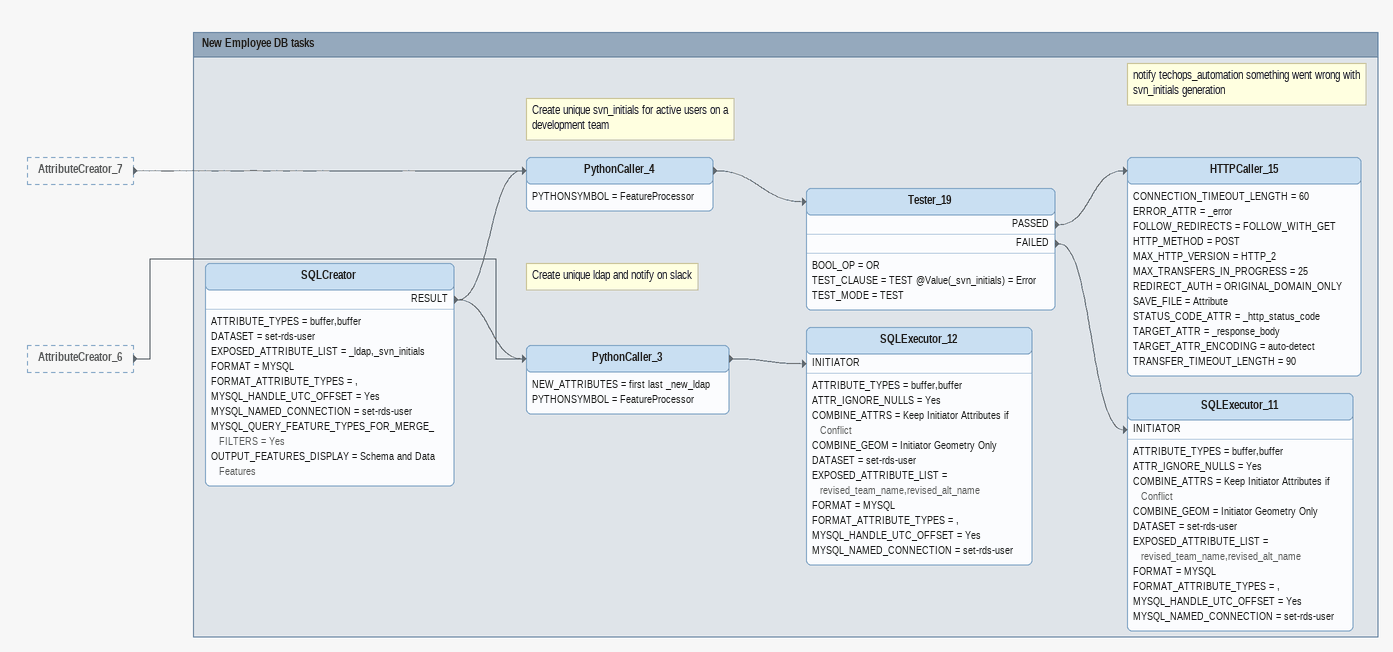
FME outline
AttributeCreator_7 [outside]
    -> PythonCaller_4
AttributeCreator_6 [outside]
    -> PythonCaller_3

Bookmark: New Employee DB tasks
SQLCreator
    ATTRIBUTE_TYPES = buffer,buffer
    DATASET = set-rds-user
    EXPOSED_ATTRIBUTE_LIST = _ldap,_svn_initials
    FORMAT = MYSQL
    FORMAT_ATTRIBUTE_TYPES = ,
    MYSQL_HANDLE_UTC_OFFSET = Yes
    MYSQL_NAMED_CONNECTION = set-rds-user
    MYSQL_QUERY_FEATURE_TYPES_FOR_MERGE_FILTERS = Yes
    OUTPUT_FEATURES_DISPLAY = Schema and Data Features
    RESULT -> PythonCaller_3
    RESULT -> PythonCaller_4
Note: Create unique svn_initials for active users on a development team
PythonCaller_4
    PYTHONSYMBOL = FeatureProcessor
    -> Tester_19
Tester_19
    BOOL_OP = OR
    TEST_CLAUSE = TEST @Value(_svn_initials) = Error
    TEST_MODE = TEST
    PASSED -> HTTPCaller_15
    FAILED -> SQLExecutor_11 [INITIATOR]
Note: notify techops_automation something went wrong with svn_initials generation
HTTPCaller_15
    CONNECTION_TIMEOUT_LENGTH = 60
    ERROR_ATTR = _error
    FOLLOW_REDIRECTS = FOLLOW_WITH_GET
    HTTP_METHOD = POST
    MAX_HTTP_VERSION = HTTP_2
    MAX_TRANSFERS_IN_PROGRESS = 25
    REDIRECT_AUTH = ORIGINAL_DOMAIN_ONLY
    SAVE_FILE = Attribute
    STATUS_CODE_ATTR = _http_status_code
    TARGET_ATTR = _response_body
    TARGET_ATTR_ENCODING = auto-detect
    TRANSFER_TIMEOUT_LENGTH = 90
SQLExecutor_11
    ATTRIBUTE_TYPES = buffer,buffer
    ATTR_IGNORE_NULLS = Yes
    COMBINE_ATTRS = Keep Initiator Attributes if Conflict
    COMBINE_GEOM = Initiator Geometry Only
    DATASET = set-rds-user
    EXPOSED_ATTRIBUTE_LIST = revised_team_name,revised_alt_name
    FORMAT = MYSQL
    FORMAT_ATTRIBUTE_TYPES = ,
    MYSQL_HANDLE_UTC_OFFSET = Yes
    MYSQL_NAMED_CONNECTION = set-rds-user
Note: Create unique ldap and notify on slack
PythonCaller_3
    NEW_ATTRIBUTES = first last _new_ldap
    PYTHONSYMBOL = FeatureProcessor
    -> SQLExecutor_12 [INITIATOR]
SQLExecutor_12
    ATTRIBUTE_TYPES = buffer,buffer
    ATTR_IGNORE_NULLS = Yes
    COMBINE_ATTRS = Keep Initiator Attributes if Conflict
    COMBINE_GEOM = Initiator Geometry Only
    DATASET = set-rds-user
    EXPOSED_ATTRIBUTE_LIST = revised_team_name,revised_alt_name
    FORMAT = MYSQL
    FORMAT_ATTRIBUTE_TYPES = ,
    MYSQL_HANDLE_UTC_OFFSET = Yes
    MYSQL_NAMED_CONNECTION = set-rds-user
